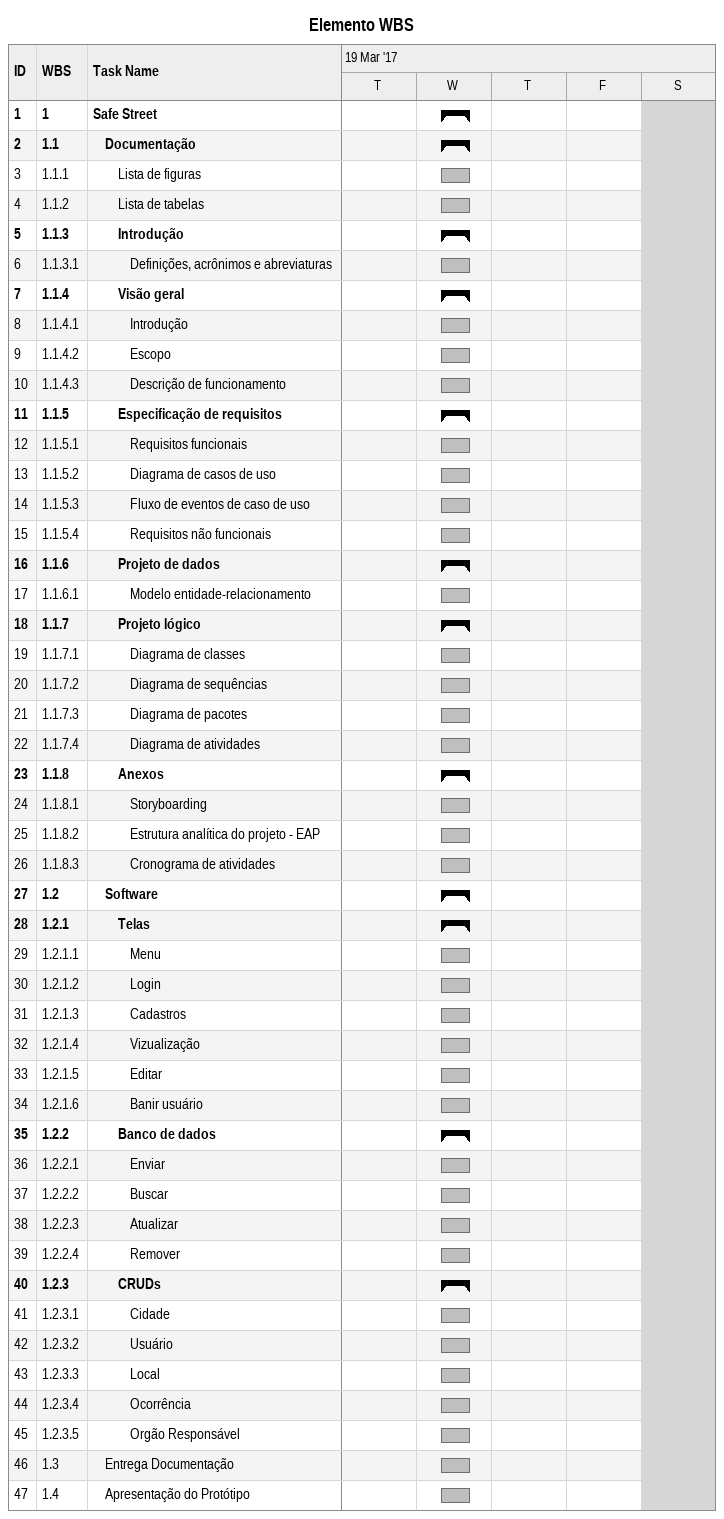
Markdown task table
Elemento WBS

| ID | WBS | Task | Start | Finish |
|---|---|---|---|---|
| 1 | 1 | **Safe Street** | 2017-03-22 | 2017-03-22 |
| 2 | 1.1 | **Documentação** | 2017-03-22 | 2017-03-22 |
| 3 | 1.1.1 | Lista de figuras | 2017-03-22 | 2017-03-22 |
| 4 | 1.1.2 | Lista de tabelas | 2017-03-22 | 2017-03-22 |
| 5 | 1.1.3 | **Introdução** | 2017-03-22 | 2017-03-22 |
| 6 | 1.1.3.1 | Definições, acrônimos e abreviaturas | 2017-03-22 | 2017-03-22 |
| 7 | 1.1.4 | **Visão geral** | 2017-03-22 | 2017-03-22 |
| 8 | 1.1.4.1 | Introdução | 2017-03-22 | 2017-03-22 |
| 9 | 1.1.4.2 | Escopo | 2017-03-22 | 2017-03-22 |
| 10 | 1.1.4.3 | Descrição de funcionamento | 2017-03-22 | 2017-03-22 |
| 11 | 1.1.5 | **Especificação de requisitos** | 2017-03-22 | 2017-03-22 |
| 12 | 1.1.5.1 | Requisitos funcionais | 2017-03-22 | 2017-03-22 |
| 13 | 1.1.5.2 | Diagrama de casos de uso | 2017-03-22 | 2017-03-22 |
| 14 | 1.1.5.3 | Fluxo de eventos de caso de uso | 2017-03-22 | 2017-03-22 |
| 15 | 1.1.5.4 | Requisitos não funcionais | 2017-03-22 | 2017-03-22 |
| 16 | 1.1.6 | **Projeto de dados** | 2017-03-22 | 2017-03-22 |
| 17 | 1.1.6.1 | Modelo entidade-relacionamento | 2017-03-22 | 2017-03-22 |
| 18 | 1.1.7 | **Projeto lógico** | 2017-03-22 | 2017-03-22 |
| 19 | 1.1.7.1 | Diagrama de classes | 2017-03-22 | 2017-03-22 |
| 20 | 1.1.7.2 | Diagrama de sequências | 2017-03-22 | 2017-03-22 |
| 21 | 1.1.7.3 | Diagrama de pacotes | 2017-03-22 | 2017-03-22 |
| 22 | 1.1.7.4 | Diagrama de atividades | 2017-03-22 | 2017-03-22 |
| 23 | 1.1.8 | **Anexos** | 2017-03-22 | 2017-03-22 |
| 24 | 1.1.8.1 | Storyboarding | 2017-03-22 | 2017-03-22 |
| 25 | 1.1.8.2 | Estrutura analítica do projeto - EAP | 2017-03-22 | 2017-03-22 |
| 26 | 1.1.8.3 | Cronograma de atividades | 2017-03-22 | 2017-03-22 |
| 27 | 1.2 | **Software** | 2017-03-22 | 2017-03-22 |
| 28 | 1.2.1 | **Telas** | 2017-03-22 | 2017-03-22 |
| 29 | 1.2.1.1 | Menu | 2017-03-22 | 2017-03-22 |
| 30 | 1.2.1.2 | Login | 2017-03-22 | 2017-03-22 |
| 31 | 1.2.1.3 | Cadastros | 2017-03-22 | 2017-03-22 |
| 32 | 1.2.1.4 | Vizualização | 2017-03-22 | 2017-03-22 |
| 33 | 1.2.1.5 | Editar | 2017-03-22 | 2017-03-22 |
| 34 | 1.2.1.6 | Banir usuário | 2017-03-22 | 2017-03-22 |
| 35 | 1.2.2 | **Banco de dados** | 2017-03-22 | 2017-03-22 |
| 36 | 1.2.2.1 | Enviar | 2017-03-22 | 2017-03-22 |
| 37 | 1.2.2.2 | Buscar | 2017-03-22 | 2017-03-22 |
| 38 | 1.2.2.3 | Atualizar | 2017-03-22 | 2017-03-22 |
| 39 | 1.2.2.4 | Remover | 2017-03-22 | 2017-03-22 |
| 40 | 1.2.3 | **CRUDs** | 2017-03-22 | 2017-03-22 |
| 41 | 1.2.3.1 | Cidade | 2017-03-22 | 2017-03-22 |
| 42 | 1.2.3.2 | Usuário | 2017-03-22 | 2017-03-22 |
| 43 | 1.2.3.3 | Local | 2017-03-22 | 2017-03-22 |
| 44 | 1.2.3.4 | Ocorrência | 2017-03-22 | 2017-03-22 |
| 45 | 1.2.3.5 | Orgão Responsável | 2017-03-22 | 2017-03-22 |
| 46 | 1.3 | Entrega Documentação | 2017-03-22 | 2017-03-22 |
| 47 | 1.4 | Apresentação do Protótipo | 2017-03-22 | 2017-03-22 |
